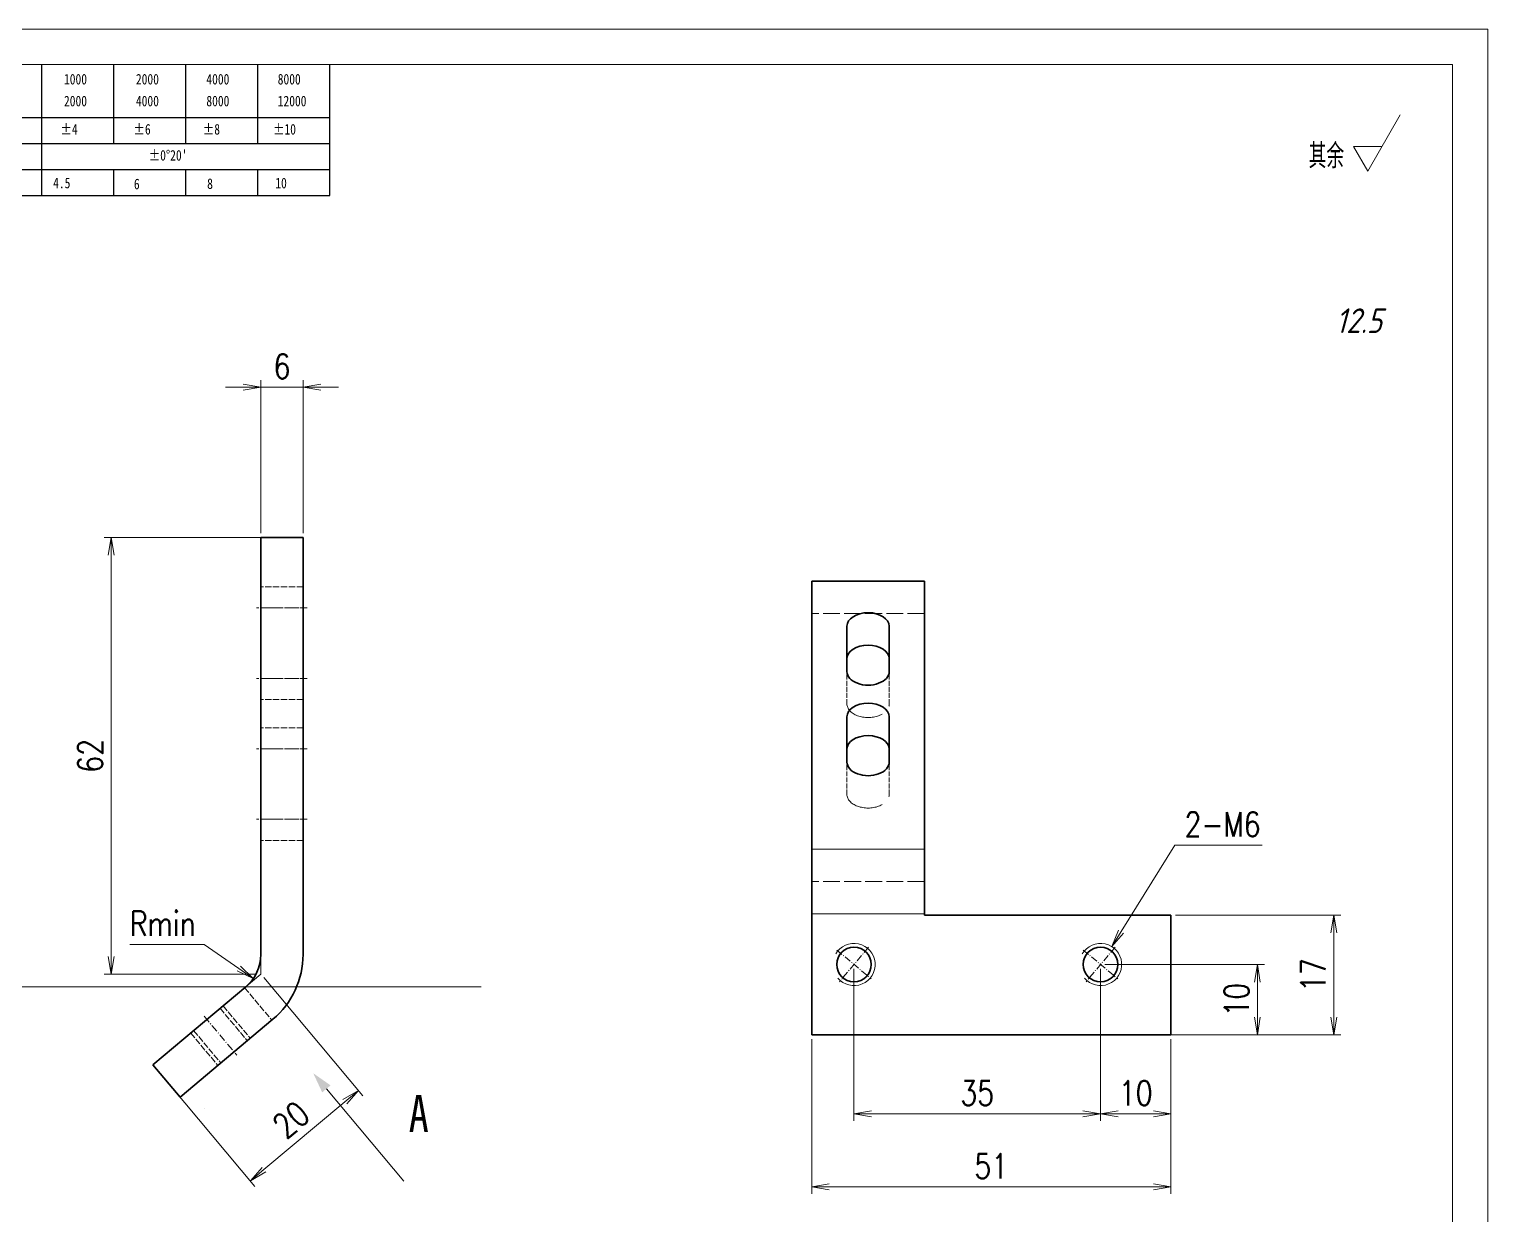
# Model space of a CAD drawing. Header units: millimetres. Extents: x -50043 to 104182, y -50696 to 36662.
# Drawn here: x -46366.7 to -46159.6, y 35901.1 to 36069.4 of the extents above; entities that cross this region are included whole.
import ezdxf
from ezdxf.enums import TextEntityAlignment as Align

# ---------------------------------------------------------------- set-up
doc = ezdxf.new("R2010")
doc.units = ezdxf.units.MM
doc.header["$LTSCALE"] = 0.5
for name, pattern in [('DASHDOT', [18.5, 12, -3, 0.5, -3]), ('DASHED', [15, 12, -3]), ('DOT2', [0.125, 0, -0.125])]:
    doc.linetypes.add(name, pattern=pattern)
doc.layers.add('图\\M+19E79\\M+195B6\\M+18E9A', color=7, linetype='Continuous')
doc.layers.add('车型', color=7, linetype='Continuous')
doc.layers.add('图框', color=7, linetype='Continuous', lineweight=18)
doc.layers.add('标注线', color=3, linetype='Continuous', lineweight=18)
doc.layers.add('打印', color=7, linetype='Continuous', lineweight=15, plot=False)
doc.layers.add('打印-禁用', color=7, linetype='Continuous', lineweight=15, plot=False)
doc.styles.add('DIM', font='romans.shx', dxfattribs={"width": 0.8, "bigfont": 'bigfont.shx'})
doc.styles.add('国标', font='simfang.ttf', dxfattribs={"width": 0.8})
doc.styles.add('机械长仿宋', font='gbenor.shx', dxfattribs={"height": 1, "bigfont": 'gbcbig.shx'})
doc.dimstyles.new('DEH 1-1$0', dxfattribs={"dimtxt": 3.5, "dimasz": 2.5, "dimexe": 1, "dimexo": 0.625, "dimgap": 1.2, "dimtad": 1, "dimzin": 9, "dimdsep": 46, "dimtxsty": 'DIM', "dimblk": 'OPEN', "dimcen": 0, "dimclrd": 8, "dimclre": 8, "dimclrt": 2, "dimazin": 2, "dimtfac": 0.5, "dimtmove": 0, "dimatfit": 3, "dimldrblk": 'OPEN', "dimfxl": 0, "dimtolj": 2, "dimlwd": 18, "dimlwe": 18, "dimarcsym": 0})
doc.dimstyles.new('DEH 1-1$3', dxfattribs={"dimtxt": 3.5, "dimasz": 2.5, "dimexe": 1, "dimexo": 0.625, "dimgap": 1.2, "dimtad": 1, "dimtoh": 1, "dimdsep": 46, "dimtxsty": 'DIM', "dimblk": 'OPEN', "dimcen": 0, "dimclrd": 8, "dimclre": 8, "dimclrt": 2, "dimazin": 2, "dimtfac": 0.5, "dimtofl": 0, "dimtmove": 0, "dimatfit": 3, "dimldrblk": 'OPEN', "dimfxl": 0, "dimtolj": 2, "dimlwd": 18, "dimlwe": 18, "dimarcsym": 0})
doc.dimstyles.new('DEH 1-1$4', dxfattribs={"dimtxt": 3.5, "dimasz": 2.5, "dimexe": 1, "dimexo": 0.625, "dimgap": 1.2, "dimtad": 1, "dimtoh": 1, "dimdsep": 46, "dimtxsty": 'DIM', "dimblk": 'OPEN', "dimcen": 0, "dimclrd": 8, "dimclre": 8, "dimclrt": 2, "dimazin": 2, "dimtfac": 0.5, "dimtofl": 0, "dimtmove": 0, "dimatfit": 3, "dimldrblk": 'OPEN', "dimfxl": 0, "dimtolj": 2, "dimlwd": 18, "dimlwe": 18, "dimarcsym": 0})

# ---------------------------------------------------------------- blocks, each defined once
blk = doc.blocks.new('GZDEH零件A3图框V01版')
at = {"layer": '图\\M+19E79\\M+195B6\\M+18E9A', "color": 9}
for p, q in [((3072.2, -1561.98), (3072.2, -1554.46)), ((3082.42, -1561.98), (3082.42, -1554.46)), ((3092.64, -1561.98), (3092.64, -1554.46)), ((3102.86, -1561.98), (3102.86, -1554.46)), ((3113.09, -1573.08), (3113.09, -1554.46)), ((2996.09, -1561.98), (3113.09, -1561.98)), ((3072.2, -1573.08), (3072.2, -1561.98)), ((3082.42, -1565.68), (3082.42, -1561.98)), ((3092.64, -1565.68), (3092.64, -1561.98)), ((3102.86, -1565.68), (3102.86, -1561.98)), ((2996.09, -1565.68), (3113.09, -1565.68)), ((2996.09, -1569.38), (3113.09, -1569.38)), ((3082.42, -1573.08), (3082.42, -1569.48)), ((3092.64, -1573.08), (3092.64, -1569.38)), ((3102.86, -1573.08), (3102.86, -1569.38)), ((2990.09, -1573.08), (3113.09, -1573.08))]:
    blk.add_line(p, q, dxfattribs=at)
at = {"layer": '图框', "linetype": 'Continuous'}
for p, q in [((3272.49, -1554.46), (2882.49, -1554.46)), ((3272.49, -1832.96), (3272.49, -1554.46))]:
    blk.add_line(p, q, dxfattribs=at)
at = {"layer": '打印-禁用', "linetype": 'Continuous'}
for p, q in [((3277.49, -1549.46), (2857.49, -1549.46)), ((3277.49, -1846.46), (3277.49, -1549.46))]:
    blk.add_line(p, q, dxfattribs=at)
at = {"layer": '图\\M+19E79\\M+195B6\\M+18E9A', "color": 9, "style": '国标', "width": 0.8}
for s, p in [('1000', (3075.36, -1557.31)), ('2000', (3085.57, -1557.31)), ('4000', (3095.57, -1557.31)), ('8000', (3105.7, -1557.31)), ('2000', (3075.36, -1560.41)), ('4000', (3085.57, -1560.41)), ('8000', (3095.57, -1560.41)), ('12000', (3105.7, -1560.41)), ('±4', (3074.85, -1564.42)), ('±6', (3085.22, -1564.42)), ('±8', (3095.06, -1564.42)), ('±10', (3105.02, -1564.42)), ("±0%%D20'", (3087.38, -1568.12)), ('4.5', (3073.82, -1572.05)), ('6', (3085.28, -1572.19)), ('8', (3095.68, -1572.15)), ('10', (3105.36, -1572.06))]:
    blk.add_text(s, height=1.5, dxfattribs=at).set_placement(p)
blk = doc.blocks.new('DEH A3')
at = {"layer": '图框'}
blk.add_blockref('GZDEH零件A3图框V01版', (-2857.49, 1846.46), dxfattribs=at)
blk = doc.blocks.new('FINISHER_TR')
at = {"layer": '标注线'}
for p, q in [((0, 0), (4.62, 8)), ((-2.02, 3.5), (0, 0)), ((2.02, 3.5), (-2.02, 3.5))]:
    blk.add_line(p, q, dxfattribs=at)
at = {"layer": '标注线', "color": 2, "style": '机械长仿宋', "oblique": 15}
blk.add_attdef('0.0', text='', height=3.5, dxfattribs=at).set_placement((2.03, -24.04), align=Align.BOTTOM_RIGHT)
blk = doc.blocks.new('其余12.5')
at = {"layer": '标注线'}
blk.add_blockref('FINISHER_TR', (0, 0), dxfattribs=at).add_auto_attribs({'0.0': '12.5'})
at = {"layer": '标注线', "color": 7, "linetype": 'DOT2', "style": '机械长仿宋'}
blk.add_text('其余', height=3.5, dxfattribs=at).set_placement((-8.38, 0.4))
blk = doc.blocks.new('_Open')
at = {"color": 0, "linetype": 'ByBlock', "lineweight": -2}
for p, q in [((-1, 0.167), (0, 0)), ((-1, -0.167), (0, 0)), ((0, 0), (-1, 0))]:
    blk.add_line(p, q, dxfattribs=at)
blk = doc.blocks.new('*D127')
at = {"layer": 'Defpoints', "color": 0, "transparency": 16777216}
for p in [(-46327.83, 36018.59), (-46333.83, 35997.24), (-46327.83, 35997.24)]:
    blk.add_point(p, dxfattribs=at)
at = {"layer": '标注线', "color": 8, "lineweight": 18, "transparency": 16777216}
for p, q in [((-46336.33, 36018.59), (-46338.83, 36018.59)), ((-46333.83, 35997.86), (-46333.83, 36019.59)), ((-46333.83, 36018.59), (-46327.83, 36018.59)), ((-46327.83, 35997.86), (-46327.83, 36019.59)), ((-46325.33, 36018.59), (-46322.83, 36018.59))]:
    blk.add_line(p, q, dxfattribs=at)
at = {"layer": '标注线', "color": 8, "lineweight": 18, "transparency": 16777216, "xscale": 2.5, "yscale": 2.5, "zscale": 2.5}
blk.add_blockref('_Open', (-46333.83, 36018.59), dxfattribs=at)
at = {"layer": '标注线', "color": 8, "lineweight": 18, "transparency": 16777216, "xscale": 2.5, "yscale": 2.5, "zscale": 2.5, "rotation": 180}
blk.add_blockref('_Open', (-46327.83, 36018.59), dxfattribs=at)
at = {"layer": '标注线', "color": 2, "transparency": 16777216, "insert": (-46330.83, 36021.54), "char_height": 3.5, "attachment_point": 5, "style": 'DIM'}
blk.add_mtext('\\A2;6', dxfattribs=at)
blk = doc.blocks.new('*D128')
at = {"layer": 'Defpoints', "color": 0, "transparency": 16777216}
for p in [(-46355.09, 35997.24), (-46331.58, 35997.24), (-46333.83, 35935.24)]:
    blk.add_point(p, dxfattribs=at)
at = {"layer": '标注线', "color": 8, "lineweight": 18, "transparency": 16777216}
for p, q in [((-46332.2, 35997.24), (-46356.09, 35997.24)), ((-46355.09, 35937.74), (-46355.09, 35994.74)), ((-46334.46, 35935.24), (-46356.09, 35935.24))]:
    blk.add_line(p, q, dxfattribs=at)
at = {"layer": '标注线', "color": 8, "lineweight": 18, "transparency": 16777216, "xscale": 2.5, "yscale": 2.5, "zscale": 2.5}
for p, rotation in [((-46355.09, 35997.24), 90), ((-46355.09, 35935.24), 270)]:
    blk.add_blockref('_Open', p, dxfattribs=dict(at, rotation=rotation))
at = {"layer": '标注线', "color": 2, "transparency": 16777216, "insert": (-46358.04, 35966.24), "char_height": 3.5, "attachment_point": 5, "rotation": 90, "style": 'DIM'}
blk.add_mtext('\\A2;62', dxfattribs=at)
blk = doc.blocks.new('*D129')
at = {"layer": 'Defpoints', "color": 0, "transparency": 16777216}
for p in [(-46333.83, 35935.24), (-46349.15, 35922.38), (-46335.31, 35905.88)]:
    blk.add_point(p, dxfattribs=at)
at = {"layer": '标注线', "color": 8, "lineweight": 18, "transparency": 16777216}
for p, q in [((-46333.43, 35934.76), (-46319.34, 35917.97)), ((-46348.75, 35921.9), (-46334.67, 35905.11)), ((-46321.9, 35917.13), (-46333.39, 35907.49))]:
    blk.add_line(p, q, dxfattribs=at)
at = {"layer": '标注线', "color": 8, "lineweight": 18, "transparency": 16777216, "xscale": 2.5, "yscale": 2.5, "zscale": 2.5}
for p, rotation in [((-46319.99, 35918.73), 39.99953798434876), ((-46335.31, 35905.88), 219.9995379843487)]:
    blk.add_blockref('_Open', p, dxfattribs=dict(at, rotation=rotation))
at = {"layer": '标注线', "color": 2, "transparency": 16777216, "insert": (-46329.54, 35914.57), "char_height": 3.5, "attachment_point": 5, "rotation": 39.9995, "style": 'DIM'}
blk.add_mtext('\\A2;20', dxfattribs=at)
blk = doc.blocks.new('*D130')
at = {"layer": 'Defpoints', "color": 0, "transparency": 16777216}
for p in [(-46339.83, 35938.03), (-46334.91, 35934.6)]:
    blk.add_point(p, dxfattribs=at)
at = {"layer": '标注线', "color": 8, "lineweight": 18, "transparency": 16777216}
for p, q in [((-46352.42, 35939.46), (-46341.88, 35939.46)), ((-46341.88, 35939.46), (-46336.96, 35936.03))]:
    blk.add_line(p, q, dxfattribs=at)
at = {"layer": '标注线', "color": 8, "lineweight": 18, "transparency": 16777216, "xscale": 2.5, "yscale": 2.5, "zscale": 2.5, "rotation": 325.1318335522835}
blk.add_blockref('_Open', (-46334.91, 35934.6), dxfattribs=at)
at = {"layer": '标注线', "color": 2, "transparency": 16777216, "insert": (-46347.75, 35942.41), "char_height": 3.5, "attachment_point": 5, "style": 'DIM'}
blk.add_mtext('\\A2;{\\Fromans,bigfont|c134;Rmin}', dxfattribs=at)
blk = doc.blocks.new('*D139')
at = {"layer": 'Defpoints', "color": 0, "transparency": 16777216}
for p in [(-46255.63, 35926.61), (-46204.63, 35926.61), (-46204.63, 35905.03)]:
    blk.add_point(p, dxfattribs=at)
at = {"layer": '标注线', "color": 8, "lineweight": 18, "transparency": 16777216}
for p, q in [((-46255.63, 35925.99), (-46255.63, 35904.03)), ((-46204.63, 35925.99), (-46204.63, 35904.03)), ((-46253.13, 35905.03), (-46207.13, 35905.03))]:
    blk.add_line(p, q, dxfattribs=at)
at = {"layer": '标注线', "color": 8, "lineweight": 18, "transparency": 16777216, "xscale": 2.5, "yscale": 2.5, "zscale": 2.5, "rotation": 180}
blk.add_blockref('_Open', (-46255.63, 35905.03), dxfattribs=at)
at = {"layer": '标注线', "color": 8, "lineweight": 18, "transparency": 16777216, "xscale": 2.5, "yscale": 2.5, "zscale": 2.5}
blk.add_blockref('_Open', (-46204.63, 35905.03), dxfattribs=at)
at = {"layer": '标注线', "color": 2, "transparency": 16777216, "insert": (-46230.13, 35907.98), "char_height": 3.5, "attachment_point": 5, "style": 'DIM'}
blk.add_mtext('\\A2;51', dxfattribs=at)
blk = doc.blocks.new('*D140')
at = {"layer": 'Defpoints', "color": 0, "transparency": 16777216}
for p in [(-46204.63, 35943.61), (-46181.5, 35943.61), (-46204.63, 35926.61)]:
    blk.add_point(p, dxfattribs=at)
at = {"layer": '标注线', "color": 8, "lineweight": 18, "transparency": 16777216}
for p, q in [((-46204, 35943.61), (-46180.5, 35943.61)), ((-46181.5, 35929.11), (-46181.5, 35941.11)), ((-46204, 35926.61), (-46180.5, 35926.61))]:
    blk.add_line(p, q, dxfattribs=at)
at = {"layer": '标注线', "color": 8, "lineweight": 18, "transparency": 16777216, "xscale": 2.5, "yscale": 2.5, "zscale": 2.5}
for p, rotation in [((-46181.5, 35943.61), 90), ((-46181.5, 35926.61), 270)]:
    blk.add_blockref('_Open', p, dxfattribs=dict(at, rotation=rotation))
at = {"layer": '标注线', "color": 2, "transparency": 16777216, "insert": (-46184.45, 35935.11), "char_height": 3.5, "attachment_point": 5, "rotation": 90, "style": 'DIM'}
blk.add_mtext('\\A2;17', dxfattribs=at)
blk = doc.blocks.new('*D141')
at = {"layer": 'Defpoints', "color": 0, "transparency": 16777216}
for p in [(-46214.63, 35936.61), (-46211.64, 35926.61), (-46192.36, 35926.61)]:
    blk.add_point(p, dxfattribs=at)
at = {"layer": '标注线', "color": 8, "lineweight": 18, "transparency": 16777216}
for p, q in [((-46214, 35936.61), (-46191.36, 35936.61)), ((-46192.36, 35934.11), (-46192.36, 35929.11)), ((-46211.02, 35926.61), (-46191.36, 35926.61))]:
    blk.add_line(p, q, dxfattribs=at)
at = {"layer": '标注线', "color": 8, "lineweight": 18, "transparency": 16777216, "xscale": 2.5, "yscale": 2.5, "zscale": 2.5}
for p, rotation in [((-46192.36, 35936.61), 90), ((-46192.36, 35926.61), 270)]:
    blk.add_blockref('_Open', p, dxfattribs=dict(at, rotation=rotation))
at = {"layer": '标注线', "color": 2, "transparency": 16777216, "insert": (-46195.31, 35931.61), "char_height": 3.5, "attachment_point": 5, "rotation": 90, "style": 'DIM'}
blk.add_mtext('\\A2;10', dxfattribs=at)
blk = doc.blocks.new('*D142')
at = {"layer": 'Defpoints', "color": 0, "transparency": 16777216}
for p in [(-46214.63, 35936.61), (-46204.63, 35926.61), (-46204.63, 35915.41)]:
    blk.add_point(p, dxfattribs=at)
at = {"layer": '标注线', "color": 8, "lineweight": 18, "transparency": 16777216}
for p, q in [((-46214.63, 35935.99), (-46214.63, 35914.41)), ((-46204.63, 35925.99), (-46204.63, 35914.41)), ((-46212.13, 35915.41), (-46207.13, 35915.41))]:
    blk.add_line(p, q, dxfattribs=at)
at = {"layer": '标注线', "color": 8, "lineweight": 18, "transparency": 16777216, "xscale": 2.5, "yscale": 2.5, "zscale": 2.5, "rotation": 180}
blk.add_blockref('_Open', (-46214.63, 35915.41), dxfattribs=at)
at = {"layer": '标注线', "color": 8, "lineweight": 18, "transparency": 16777216, "xscale": 2.5, "yscale": 2.5, "zscale": 2.5}
blk.add_blockref('_Open', (-46204.63, 35915.41), dxfattribs=at)
at = {"layer": '标注线', "color": 2, "transparency": 16777216, "insert": (-46209.63, 35918.36), "char_height": 3.5, "attachment_point": 5, "style": 'DIM'}
blk.add_mtext('\\A2;10', dxfattribs=at)
blk = doc.blocks.new('*D143')
at = {"layer": 'Defpoints', "color": 0, "transparency": 16777216}
for p in [(-46249.63, 35936.61), (-46214.63, 35936.61), (-46214.63, 35915.41)]:
    blk.add_point(p, dxfattribs=at)
at = {"layer": '标注线', "color": 8, "lineweight": 18, "transparency": 16777216}
for p, q in [((-46249.63, 35935.99), (-46249.63, 35914.41)), ((-46214.63, 35935.99), (-46214.63, 35914.41)), ((-46247.13, 35915.41), (-46217.13, 35915.41))]:
    blk.add_line(p, q, dxfattribs=at)
at = {"layer": '标注线', "color": 8, "lineweight": 18, "transparency": 16777216, "xscale": 2.5, "yscale": 2.5, "zscale": 2.5, "rotation": 180}
blk.add_blockref('_Open', (-46249.63, 35915.41), dxfattribs=at)
at = {"layer": '标注线', "color": 8, "lineweight": 18, "transparency": 16777216, "xscale": 2.5, "yscale": 2.5, "zscale": 2.5}
blk.add_blockref('_Open', (-46214.63, 35915.41), dxfattribs=at)
at = {"layer": '标注线', "color": 2, "transparency": 16777216, "insert": (-46232.13, 35918.36), "char_height": 3.5, "attachment_point": 5, "style": 'DIM'}
blk.add_mtext('\\A2;35', dxfattribs=at)
blk = doc.blocks.new('*D144')
at = {"layer": 'Defpoints', "color": 0, "transparency": 16777216}
for p in [(-46213.04, 35939.16), (-46216.21, 35934.06)]:
    blk.add_point(p, dxfattribs=at)
at = {"layer": '标注线', "color": 8, "lineweight": 18, "transparency": 16777216}
for p, q in [((-46204.1, 35953.56), (-46211.72, 35941.28)), ((-46191.7, 35953.56), (-46204.1, 35953.56))]:
    blk.add_line(p, q, dxfattribs=at)
at = {"layer": '标注线', "color": 8, "lineweight": 18, "transparency": 16777216, "xscale": 2.5, "yscale": 2.5, "zscale": 2.5, "rotation": 238.1508694381454}
blk.add_blockref('_Open', (-46213.04, 35939.16), dxfattribs=at)
at = {"layer": '标注线', "color": 2, "transparency": 16777216, "insert": (-46197.3, 35956.51), "char_height": 3.5, "attachment_point": 5, "style": 'DIM'}
blk.add_mtext('\\A2;2-M6', dxfattribs=at)

msp = doc.modelspace()

# ---------------------------------------------------------------- linework, layer by layer
at = {"color": 7, "lineweight": 35}
for p, q in [((-46333.833, 35997.235), (-46333.833, 35938.033)), ((-46327.833, 35997.235), (-46327.833, 35938.033)), ((-46255.626, 35991.061), (-46255.626, 35953.006)), ((-46239.626, 35991.061), (-46239.626, 35953.006)), ((-46204.626, 35943.612), (-46239.626, 35943.612)), ((-46204.626, 35926.612), (-46255.626, 35926.612))]:
    msp.add_line(p, q, dxfattribs=at)
at = {"color": 7, "lineweight": 35, "ltscale": 0.15}
msp.add_line((-46333.833, 35997.235), (-46327.833, 35997.235), dxfattribs=at)
at = {"color": 1, "linetype": 'DASHED', "lineweight": 13, "ltscale": 0.15}
for p, q in [((-46327.833, 35990.235), (-46333.833, 35990.235)), ((-46333.833, 35987.235), (-46327.833, 35987.235)), ((-46333.833, 35987.235), (-46327.833, 35987.235)), ((-46333.833, 35977.235), (-46327.833, 35977.235)), ((-46333.833, 35977.235), (-46327.833, 35977.235)), ((-46327.833, 35974.235), (-46333.833, 35974.235)), ((-46327.833, 35970.235), (-46333.833, 35970.235)), ((-46333.833, 35967.235), (-46327.833, 35967.235)), ((-46333.833, 35967.235), (-46327.833, 35967.235)), ((-46333.833, 35957.235), (-46327.833, 35957.235)), ((-46333.833, 35957.235), (-46327.833, 35957.235)), ((-46327.833, 35954.235), (-46333.833, 35954.235))]:
    msp.add_line(p, q, dxfattribs=at)
at = {"color": 7, "lineweight": 35, "ltscale": 0.4}
msp.add_line((-46239.626, 35991.061), (-46255.626, 35991.061), dxfattribs=at)
at = {"color": 2, "linetype": 'DASHDOT', "lineweight": 13, "ltscale": 0.180005}
for p, q in [((-46327.233, 35987.235), (-46334.434, 35987.235)), ((-46327.233, 35977.235), (-46334.434, 35977.235)), ((-46327.233, 35967.235), (-46334.434, 35967.235)), ((-46327.233, 35957.235), (-46334.434, 35957.235))]:
    msp.add_line(p, q, dxfattribs=at)
at = {"color": 1, "linetype": 'DASHED', "lineweight": 13, "ltscale": 0.4}
for p, q in [((-46239.626, 35986.464), (-46255.626, 35986.464)), ((-46239.626, 35948.41), (-46255.626, 35948.41)), ((-46239.626, 35943.814), (-46255.626, 35943.814))]:
    msp.add_line(p, q, dxfattribs=at)
at = {"color": 7, "lineweight": 35, "ltscale": 0.160696}
for p, q in [((-46250.626, 35984.633), (-46250.626, 35978.205)), ((-46244.626, 35978.205), (-46244.626, 35984.633)), ((-46250.626, 35971.777), (-46250.626, 35965.349)), ((-46244.626, 35965.349), (-46244.626, 35971.777))]:
    msp.add_line(p, q, dxfattribs=at)
at = {"color": 1, "linetype": 'DASHED', "lineweight": 13, "ltscale": 0.114908}
for p, q in [((-46250.626, 35973.609), (-46250.626, 35978.205)), ((-46244.626, 35973.609), (-46244.626, 35978.205))]:
    msp.add_line(p, q, dxfattribs=at)
at = {"color": 1, "linetype": 'DASHED', "lineweight": 13, "ltscale": 0.114906}
for p, q in [((-46250.626, 35960.753), (-46250.626, 35965.349)), ((-46244.626, 35960.753), (-46244.626, 35965.349))]:
    msp.add_line(p, q, dxfattribs=at)
at = {"color": 7, "lineweight": 13, "ltscale": 0.4}
for p, q in [((-46239.626, 35953.006), (-46255.626, 35953.006)), ((-46239.626, 35943.814), (-46255.626, 35943.814))]:
    msp.add_line(p, q, dxfattribs=at)
at = {"color": 7, "lineweight": 35, "ltscale": 0.229814}
for p, q in [((-46255.626, 35943.814), (-46255.626, 35953.006)), ((-46239.626, 35953.006), (-46239.626, 35943.814))]:
    msp.add_line(p, q, dxfattribs=at)
at = {"color": 7, "lineweight": 35, "ltscale": 0.430054}
msp.add_line((-46255.626, 35943.814), (-46255.626, 35926.612), dxfattribs=at)
at = {"color": 7, "lineweight": 35, "ltscale": 0.005054}
msp.add_line((-46239.626, 35943.814), (-46239.626, 35943.612), dxfattribs=at)
at = {"color": 7, "lineweight": 35, "ltscale": 0.425}
msp.add_line((-46204.626, 35943.612), (-46204.626, 35926.612), dxfattribs=at)
at = {"color": 2, "linetype": 'DASHDOT', "lineweight": 13, "ltscale": 0.1598}
for p, q in [((-46252.075, 35938.666), (-46247.178, 35934.557)), ((-46217.075, 35938.666), (-46212.178, 35934.557))]:
    msp.add_line(p, q, dxfattribs=at)
at = {"color": 2, "linetype": 'DASHDOT', "lineweight": 13, "ltscale": 0.159812}
for p, q in [((-46247.572, 35939.06), (-46251.681, 35934.163)), ((-46212.572, 35939.06), (-46216.681, 35934.163))]:
    msp.add_line(p, q, dxfattribs=at)
at = {"color": 7, "lineweight": 35, "ltscale": 0.430055}
msp.add_line((-46335.977, 35933.437), (-46349.154, 35922.379), dxfattribs=at)
at = {"color": 1, "linetype": 'DASHED', "lineweight": 13, "ltscale": 0.149996}
for p, q in [((-46336.131, 35933.307), (-46332.275, 35928.71)), ((-46339.195, 35930.736), (-46335.339, 35926.139)), ((-46339.195, 35930.736), (-46335.339, 35926.139)), ((-46343.377, 35927.227), (-46339.521, 35922.631)), ((-46343.377, 35927.227), (-46339.521, 35922.631))]:
    msp.add_line(p, q, dxfattribs=at)
at = {"color": 1, "linetype": 'DASHED', "lineweight": 13, "ltscale": 0.150012}
for p, q in [((-46339.61, 35930.388), (-46335.753, 35925.791)), ((-46339.61, 35930.388), (-46335.753, 35925.791)), ((-46343.792, 35926.879), (-46339.935, 35922.283)), ((-46343.792, 35926.879), (-46339.935, 35922.283))]:
    msp.add_line(p, q, dxfattribs=at)
at = {"color": 7, "lineweight": 35, "ltscale": 0.430057}
msp.add_line((-46332.119, 35928.84), (-46345.297, 35917.783), dxfattribs=at)
at = {"color": 2, "linetype": 'DASHDOT', "lineweight": 13, "ltscale": 0.179997}
msp.add_line((-46341.879, 35929.267), (-46337.251, 35923.751), dxfattribs=at)
at = {"color": 7, "lineweight": 35, "ltscale": 0.150012}
msp.add_line((-46345.297, 35917.783), (-46349.154, 35922.379), dxfattribs=at)
at = {"color": 7, "lineweight": 13, "ltscale": 0.427557}
msp.add_line((-46324.527, 35918.95), (-46313.534, 35905.849), dxfattribs=at)
at = {"color": 7, "lineweight": 13, "ltscale": 2.87902e-05}
msp.add_line((-46341.848, 35916.184), (-46341.847, 35916.185), dxfattribs=at)
at = {"color": 7, "lineweight": 35}
for centre in [(-46249.626, 35936.612), (-46214.626, 35936.612)]:
    msp.add_circle(centre, 2.459, dxfattribs=at)
for radius in [6, 12]:
    msp.add_arc((-46339.833, 35938.033), radius, 309.99999, 359.99999, dxfattribs=at)
at = {"color": 7, "lineweight": 13}
for centre in [(-46249.626, 35936.612), (-46214.626, 35936.612)]:
    msp.add_arc(centre, 3, 219.99999, 150.00001, dxfattribs=at)
at = {"color": 7, "lineweight": 35}
for centre, start_param, end_param in [((-46247.626, 35984.633), 3.1415927, 6.2831853), ((-46247.626, 35980.037), 3.1415927, 6.2831853), ((-46247.626, 35978.205), 6.2831853, 9.424778), ((-46247.626, 35971.777), 3.1415927, 6.2831853), ((-46247.626, 35967.181), 3.1415927, 6.2831853), ((-46247.626, 35965.349), 6.2831853, 9.424778)]:
    msp.add_ellipse(centre, major_axis=(-3, 0), ratio=0.6427876, start_param=start_param, end_param=end_param, dxfattribs=at)
at = {"color": 1, "linetype": 'DASHED', "lineweight": 13}
for centre in [(-46247.626, 35973.609), (-46247.626, 35960.753)]:
    msp.add_ellipse(centre, major_axis=(-3, 0), ratio=0.6427876, start_param=0, end_param=3.1415927, dxfattribs=at)
at = {"color": 7, "lineweight": 13}
msp.add_solid([(-46323.933, 35919.449), (-46326.391, 35921.17), (-46325.122, 35918.451)], dxfattribs=at)
at = {"layer": '打印'}
msp.add_lwpolyline([(-46579.646, 36069.417), (-46159.646, 36069.417), (-46159.646, 35772.417), (-46579.646, 35772.417)], close=True, dxfattribs=at)
at = {"layer": '标注线'}
for p, q in [((-46333.833, 35945.15), (-46333.833, 35935.235)), ((-46346.062, 35924.975), (-46333.833, 35935.235)), ((-46417.855, 35933.437), (-46302.561, 35933.437))]:
    msp.add_line(p, q, dxfattribs=at)

# ---------------------------------------------------------------- block references
at = {"layer": '图框'}
msp.add_blockref('DEH A3', (-46579.646, 35772.417), dxfattribs=at)
at = {"layer": '标注线'}
msp.add_blockref('其余12.5', (-46176.702, 36049.26), dxfattribs=at)

# ---------------------------------------------------------------- texts
at = {"layer": '车型', "color": 3, "style": '国标', "width": 0.8}
msp.add_text('A', height=5.25, dxfattribs=at).set_placement((-46311.417, 35912.818), align=Align.CENTER)

# ---------------------------------------------------------------- dimensions: what is measured, and where the dimension line sits
at = {"layer": '标注线'}
for base, p1, p2, picture, middle in [((-46327.833, 36018.588), (-46333.833, 35997.235), (-46327.833, 35997.235), '*D127', (-46330.833, 36021.538)), ((-46214.626, 35915.406), (-46249.626, 35936.612), (-46214.626, 35936.612), '*D143', (-46232.126, 35918.356)), ((-46204.626, 35915.406), (-46214.626, 35936.612), (-46204.626, 35926.612), '*D142', (-46209.626, 35918.356))]:
    dim = msp.add_linear_dim(base=base, p1=p1, p2=p2, dimstyle='DEH 1-1$0', dxfattribs=at)
    dim.commit()
    dim.dimension.update_dxf_attribs({"geometry": picture, "text_midpoint": middle})
for base, p1, p2, picture, middle in [((-46355.086, 35997.235), (-46333.833, 35935.235), (-46331.576, 35997.235), '*D128', (-46358.036, 35966.235)), ((-46192.359, 35926.612), (-46214.626, 35936.612), (-46211.641, 35926.612), '*D141', (-46195.309, 35931.612))]:
    dim = msp.add_linear_dim(base=base, p1=p1, p2=p2, angle=90, dimstyle='DEH 1-1$0', dxfattribs=at)
    dim.commit()
    dim.dimension.update_dxf_attribs({"geometry": picture, "text_midpoint": middle})
dim = msp.add_diameter_dim_2p(p1=(-46216.209, 35934.063), p2=(-46213.043, 35939.16), dimstyle='DEH 1-1$3', override={"dimpost": '2-M<>'}, dxfattribs=at)
dim.commit()
dim.dimension.update_dxf_attribs({"geometry": '*D144', "text_midpoint": (-46197.299, 35953.557), "dimtype": 163})
dim = msp.add_radius_dim(center=(-46339.833, 35938.033), mpoint=(-46334.91, 35934.603), text='{\\Fromans,bigfont|c134;Rmin}', dimstyle='DEH 1-1$4', dxfattribs=at)
dim.commit()
dim.dimension.update_dxf_attribs({"geometry": '*D130', "text_midpoint": (-46347.751, 35939.462), "dimtype": 164})
dim = msp.add_linear_dim(base=(-46181.5, 35943.612), p1=(-46204.626, 35926.612), p2=(-46204.626, 35943.612), angle=90, dimstyle='DEH 1-1$0', dxfattribs=at)
dim.commit()
dim.dimension.update_dxf_attribs({"geometry": '*D140', "text_midpoint": (-46181.5, 35935.112), "dimtype": 160})
dim = msp.add_aligned_dim(p1=(-46333.833, 35935.235), p2=(-46349.154, 35922.379), distance=21.54, dimstyle='DEH 1-1$0', dxfattribs=at)
dim.commit()
dim.dimension.update_dxf_attribs({"geometry": '*D129', "text_midpoint": (-46329.544, 35914.566)})
dim = msp.add_linear_dim(base=(-46204.626, 35905.034), p1=(-46255.626, 35926.612), p2=(-46204.626, 35926.612), dimstyle='DEH 1-1$0', dxfattribs=at)
dim.commit()
dim.dimension.update_dxf_attribs({"geometry": '*D139', "text_midpoint": (-46230.126, 35905.034), "dimtype": 160})

doc.saveas('drawing.dxf')
